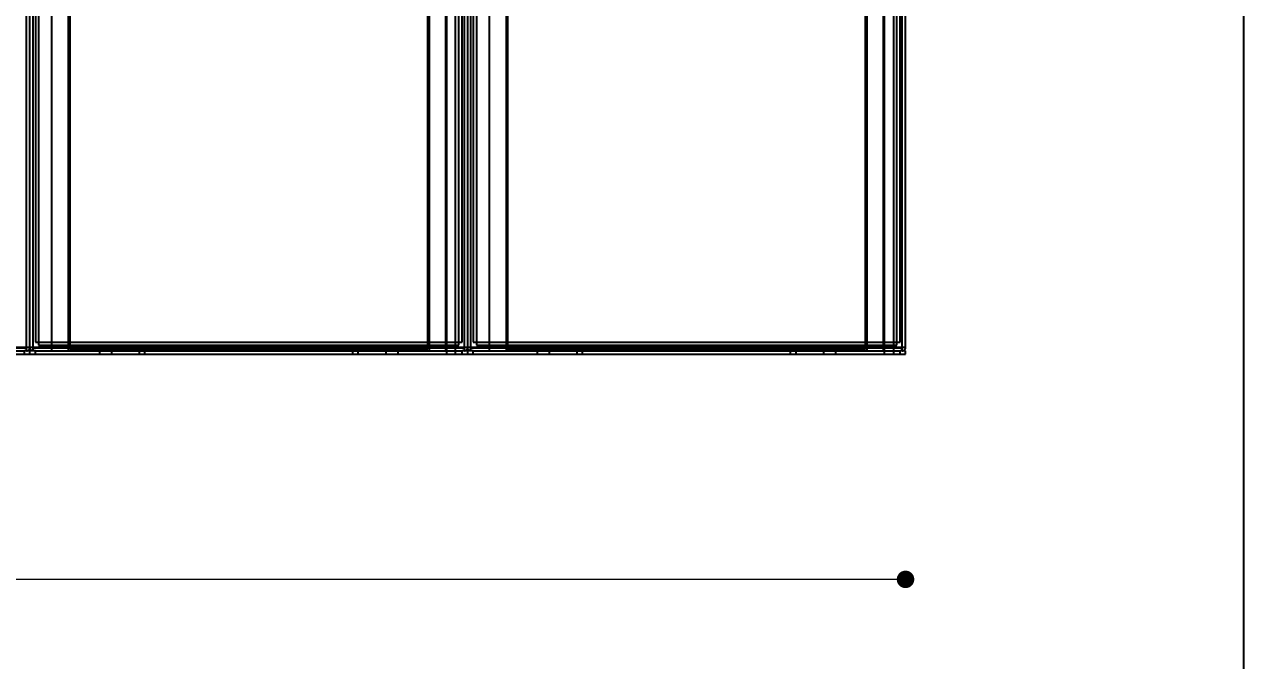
# Model space of a CAD drawing. Header units: millimetres. Extents: x 10366 to 13995, y 24552 to 29685.
# Drawn here: x 12881 to 13995, y 26949 to 27531 of the extents above; entities that cross this region are included whole.
import ezdxf

# ---------------------------------------------------------------- set-up
doc = ezdxf.new("R2010")
doc.units = ezdxf.units.MM
doc.header["$LTSCALE"] = 3
doc.layers.add('DomyÅ›lny', color=7, linetype='Continuous')
doc.styles.get("Standard").update_dxf_attribs({"font": 'arial.ttf'})
doc.dimstyles.new('MATEUSZ', dxfattribs={"dimtxt": 35, "dimasz": 16, "dimexe": 0.18, "dimexo": 0.0625, "dimgap": 0.09, "dimtad": 0, "dimdec": 0, "dimdsep": 46, "dimtxsty": 'Standard', "dimblk": 'DOT', "dimcen": 0.09, "dimse1": 1, "dimse2": 1, "dimadec": 0, "dimazin": 0, "dimtfac": 1, "dimtdec": 0, "dimtofl": 0, "dimtmove": 0, "dimatfit": 3, "dimfxl": 1, "dimtolj": 1, "dimtzin": 0, "dimlwd": 9, "dimlwe": 9, "dimarcsym": 0})

# ---------------------------------------------------------------- blocks, each defined once
blk = doc.blocks.new('_Dot')
at = {"color": 0, "linetype": 'ByBlock', "lineweight": -2}
blk.add_line((-0.5, 0), (-1, 0), dxfattribs=at)
at = {"color": 0, "linetype": 'ByBlock', "const_width": 0.5}
blk.add_lwpolyline([(-0.25, 0, 1), (0.25, 0, 1)], format="xyb", close=True, dxfattribs=at)
blk = doc.blocks.new('*D14')
at = {"color": 0, "lineweight": 9, "transparency": 16777216}
for p, q in [((11702.1, 27023.7), (12633.5, 27023.7)), ((13670.1, 27023.7), (12738.6, 27023.7))]:
    blk.add_line(p, q, dxfattribs=at)
at = {"layer": 'Defpoints', "color": 0, "transparency": 16777216}
for p in [(11686.1, 27229.7), (13686.1, 27229.7), (13686.1, 27023.7)]:
    blk.add_point(p, dxfattribs=at)
at = {"color": 0, "lineweight": 9, "transparency": 16777216, "xscale": 16, "yscale": 16, "zscale": 16, "rotation": 180}
blk.add_blockref('_Dot', (11686.1, 27023.7), dxfattribs=at)
at = {"color": 0, "lineweight": 9, "transparency": 16777216, "xscale": 16, "yscale": 16, "zscale": 16}
blk.add_blockref('_Dot', (13686.1, 27023.7), dxfattribs=at)
at = {"color": 0, "transparency": 16777216, "insert": (12686.1, 27023.7), "char_height": 35, "attachment_point": 5}
blk.add_mtext('\\A1;2000', dxfattribs=at)

msp = doc.modelspace()

# ---------------------------------------------------------------- linework, layer by layer
msp.add_lwpolyline([(10366.2, 24552.5), (10366.2, 29684.6), (13995, 29684.6), (13995, 24552.5)], close=True)
at = {"layer": 'DomyÅ›lny'}
for p, q in [((12883.1, 27232.7), (12883.1, 28022.7)), ((12886.1, 27235.7), (12886.1, 28019.7)), ((12886.1, 27235.7), (12886.1, 28019.7)), ((12889.1, 27232.7), (12889.1, 28022.7)), ((12906.1, 27237.7), (12906.1, 28017.7)), ((13266.1, 27237.7), (13266.1, 28017.7)), ((13267, 27237.7), (13267, 28017.7)), ((13275, 27237.7), (13275, 28017.7)), ((13283.1, 27232.7), (13283.1, 28022.7)), ((13286.1, 27235.7), (13286.1, 28019.7)), ((13286.1, 27235.7), (13286.1, 28019.7)), ((13289.1, 27232.7), (13289.1, 28022.7)), ((13306.1, 27237.7), (13306.1, 28017.7)), ((13666.1, 27237.7), (13666.1, 28017.7)), ((13667, 27237.7), (13667, 28017.7)), ((13675, 28017.7), (13675, 27237.7)), ((13683.1, 27232.7), (13683.1, 28022.7)), ((13686.1, 27235.7), (13686.1, 28019.7)), ((12891.1, 28014.7), (12891.1, 27240.7)), ((12894.1, 28014.7), (12894.1, 27240.7)), ((13278.1, 27240.7), (13278.1, 28014.7)), ((13281.1, 27240.7), (13281.1, 28014.7)), ((13291.1, 28014.7), (13291.1, 27240.7)), ((13294.1, 28014.7), (13294.1, 27240.7)), ((13678.1, 27240.7), (13678.1, 28014.7)), ((13681.1, 27240.7), (13681.1, 28014.7)), ((12921.1, 27982.7), (12921.1, 27237.7)), ((12922.6, 27982.7), (12922.6, 27234.2)), ((13249.6, 27234.2), (13249.6, 27982.7)), ((13251.1, 27237.7), (13251.1, 27982.7)), ((13321.1, 27982.7), (13321.1, 27237.7)), ((13322.6, 27982.7), (13322.6, 27234.2)), ((13649.6, 27234.2), (13649.6, 27982.7)), ((13651.1, 27237.7), (13651.1, 27982.7)), ((12894.1, 27240.7), (13278.1, 27240.7)), ((12894.1, 27237.7), (13278.1, 27237.7)), ((12906.1, 27232.7), (12906.1, 27237.7)), ((12921.1, 27237.7), (12921.1, 27232.7)), ((13251.1, 27232.7), (13251.1, 27237.7)), ((13266.1, 27232.7), (13266.1, 27237.7)), ((13267, 27232.7), (13267, 27237.7)), ((13275, 27232.7), (13275, 27237.7)), ((13294.1, 27240.7), (13678.1, 27240.7)), ((13294.1, 27237.7), (13678.1, 27237.7)), ((13306.1, 27232.7), (13306.1, 27237.7)), ((13321.1, 27237.7), (13321.1, 27232.7)), ((13651.1, 27232.7), (13651.1, 27237.7)), ((13666.1, 27232.7), (13666.1, 27237.7)), ((13667, 27232.7), (13667, 27237.7)), ((13675, 27237.7), (13675, 27232.7)), ((12883.1, 27235.7), (12489.1, 27235.7)), ((12491.1, 27232.7), (12881.1, 27232.7)), ((12491.1, 27229.7), (12881.1, 27229.7)), ((12866.1, 27235.4), (12883.1, 27235.4)), ((12881.1, 27229.7), (12881.1, 27232.7)), ((12886.1, 27229.7), (12886.1, 27232.7)), ((12886.1, 27229.7), (12886.1, 27232.7)), ((13283.1, 27235.7), (12889.1, 27235.7)), ((12889.1, 27235.4), (12906.1, 27235.4)), ((12891.1, 27229.7), (12891.1, 27232.7)), ((12891.1, 27232.7), (13281.1, 27232.7)), ((12891.1, 27229.7), (13281.1, 27229.7)), ((12906.1, 27235.4), (12921.1, 27235.4)), ((12921.1, 27235.4), (13251.1, 27235.4)), ((12922.6, 27234.2), (13249.6, 27234.2)), ((12949.6, 27232.7), (12949.6, 27229.7)), ((12960.6, 27232.7), (12960.6, 27229.7)), ((12986.1, 27229.7), (12986.1, 27232.7)), ((12991.1, 27229.7), (12991.1, 27232.7)), ((13181.1, 27229.7), (13181.1, 27232.7)), ((13186.1, 27229.7), (13186.1, 27232.7)), ((13211.5, 27229.7), (13211.5, 27232.7)), ((13222.5, 27229.7), (13222.5, 27232.7)), ((13251.1, 27235.4), (13266.1, 27235.4)), ((13266.1, 27235.4), (13283.1, 27235.4)), ((13267, 27229.7), (13267, 27232.7)), ((13275, 27229.7), (13275, 27232.7)), ((13281.1, 27229.7), (13281.1, 27232.7)), ((13286.1, 27229.7), (13286.1, 27232.7)), ((13286.1, 27229.7), (13286.1, 27232.7)), ((13683.1, 27235.7), (13289.1, 27235.7)), ((13289.1, 27235.4), (13306.1, 27235.4)), ((13291.1, 27232.7), (13681.1, 27232.7)), ((13291.1, 27229.7), (13291.1, 27232.7)), ((13291.1, 27229.7), (13681.1, 27229.7)), ((13306.1, 27235.4), (13321.1, 27235.4)), ((13321.1, 27235.4), (13651.1, 27235.4)), ((13322.6, 27234.2), (13649.6, 27234.2)), ((13349.6, 27232.7), (13349.6, 27229.7)), ((13360.6, 27232.7), (13360.6, 27229.7)), ((13386.1, 27229.7), (13386.1, 27232.7)), ((13391.1, 27229.7), (13391.1, 27232.7)), ((13581.1, 27229.7), (13581.1, 27232.7)), ((13586.1, 27229.7), (13586.1, 27232.7)), ((13611.5, 27229.7), (13611.5, 27232.7)), ((13622.5, 27229.7), (13622.5, 27232.7)), ((13651.1, 27235.4), (13666.1, 27235.4)), ((13666.1, 27235.4), (13683.1, 27235.4)), ((13667, 27229.7), (13667, 27232.7)), ((13675, 27232.7), (13675, 27229.7)), ((13681.1, 27229.7), (13681.1, 27232.7)), ((13686.1, 27229.7), (13686.1, 27232.7))]:
    msp.add_line(p, q, dxfattribs=at)
for points in [[(12891.1, 27240.7, 0), (12891.1, 27240.7, 0), (12891.1, 27240.7, 0), (12891.1, 27240.7, 0), (12891.1, 27240.7, 0), (12891.1, 27240.7, 0), (12891.1, 27240.7, 0), (12891.1, 27240.7, 0), (12891.1, 27240.7, 0), (12891.1, 27240.7, 0), (12891.1, 27240.7, 0), (12891.1, 27240.7, 0), (12891.1, 27240.7, 0), (12891.1, 27240.7, 0), (12891.1, 27240.7, 0), (12891.4, 27240.7, 0), (12894.1, 27240.7, 0)], [(12894.1, 27240.7, 0), (12894.1, 27237.7, 0)], [(13278.1, 27237.7, 0), (13278.1, 27237.7, 0), (13278.1, 27237.7, 0), (13278.1, 27237.7, 0), (13278.1, 27237.7, 0), (13278.1, 27237.7, 0), (13278.1, 27237.7, 0), (13278.1, 27237.7, 0), (13278.1, 27237.7, 0), (13278.1, 27237.7, 0), (13278.1, 27237.7, 0), (13278.1, 27237.7, 0), (13278.1, 27237.7, 0), (13278.1, 27237.7, 0), (13278.1, 27237.7, 0), (13278.1, 27237.8, 0), (13278.1, 27238.1, 0), (13278.1, 27240.7, 0)], [(13278.1, 27240.7, 0), (13281.1, 27240.7, 0)], [(13291.1, 27240.7, 0), (13291.1, 27240.7, 0), (13291.1, 27240.7, 0), (13291.1, 27240.7, 0), (13291.1, 27240.7, 0), (13291.1, 27240.7, 0), (13291.1, 27240.7, 0), (13291.1, 27240.7, 0), (13291.1, 27240.7, 0), (13291.1, 27240.7, 0), (13291.1, 27240.7, 0), (13291.1, 27240.7, 0), (13291.1, 27240.7, 0), (13291.1, 27240.7, 0), (13291.1, 27240.7, 0), (13291.4, 27240.7, 0), (13294.1, 27240.7, 0)], [(13294.1, 27240.7, 0), (13294.1, 27237.7, 0)], [(13678.1, 27240.7, 0), (13681.1, 27240.7, 0)], [(13678.1, 27237.7, 0), (13678.1, 27237.7, 0), (13678.1, 27237.7, 0), (13678.1, 27237.7, 0), (13678.1, 27237.7, 0), (13678.1, 27237.7, 0), (13678.1, 27237.7, 0), (13678.1, 27237.7, 0), (13678.1, 27237.7, 0), (13678.1, 27237.7, 0), (13678.1, 27237.7, 0), (13678.1, 27237.7, 0), (13678.1, 27237.7, 0), (13678.1, 27237.7, 0), (13678.1, 27237.7, 0), (13678.1, 27237.8, 0), (13678.1, 27238.1, 0), (13678.1, 27240.7, 0)], [(12886.1, 27232.7, 0), (12886.1, 27232.7, 0), (12886.1, 27232.7, 0), (12886.1, 27232.7, 0), (12886.1, 27232.7, 0), (12886.1, 27232.7, 0), (12886.1, 27232.7, 0), (12886.1, 27232.7, 0), (12886.1, 27232.7, 0), (12886.1, 27232.7, 0), (12886.1, 27232.7, 0), (12886.1, 27232.7, 0), (12886.1, 27232.7, 0), (12886, 27232.7, 0), (12886, 27232.7, 0), (12885.9, 27232.7, 0), (12885.4, 27232.7, 0), (12881.1, 27232.7, 0)], [(12881.1, 27229.7, 0), (12886.1, 27229.7, 0)], [(12883.1, 27232.7, 0), (12883.4, 27232.7, 0), (12883.8, 27232.8, 0), (12884.1, 27232.9, 0), (12884.4, 27233, 0), (12884.7, 27233.2, 0), (12885, 27233.4, 0), (12885.2, 27233.6, 0), (12885.4, 27233.8, 0), (12885.5, 27234, 0), (12885.7, 27234.2, 0), (12885.8, 27234.5, 0), (12886, 27234.9, 0), (12886, 27235.3, 0), (12886.1, 27235.7, 0)], [(12886.1, 27235.7, 0), (12886.1, 27235.7, 0), (12886.1, 27235.7, 0), (12886.1, 27235.7, 0), (12886.1, 27235.7, 0), (12886.1, 27235.7, 0), (12886.1, 27235.7, 0), (12886.1, 27235.7, 0), (12886.1, 27235.7, 0), (12886.1, 27235.7, 0), (12886.1, 27235.7, 0), (12886.1, 27235.7, 0), (12886.1, 27235.7, 0), (12886, 27235.7, 0), (12886, 27235.7, 0), (12886, 27235.7, 0), (12885.7, 27235.7, 0), (12883.1, 27235.7, 0)], [(12889.1, 27232.7, 0), (12888.7, 27232.7, 0), (12888.3, 27232.8, 0), (12888, 27232.9, 0), (12887.7, 27233, 0), (12887.4, 27233.2, 0), (12887.1, 27233.4, 0), (12886.9, 27233.6, 0), (12886.7, 27233.8, 0), (12886.6, 27234, 0), (12886.4, 27234.2, 0), (12886.3, 27234.5, 0), (12886.1, 27234.9, 0), (12886.1, 27235.3, 0), (12886.1, 27235.7, 0)], [(12889.1, 27235.7, 0), (12886.1, 27235.7, 0)], [(12891.1, 27232.7, 0), (12886.1, 27232.7, 0)], [(12886.1, 27229.7, 0), (12886.1, 27229.7, 0), (12886.1, 27229.7, 0), (12886.1, 27229.7, 0), (12886.1, 27229.7, 0), (12886.1, 27229.7, 0), (12886.1, 27229.7, 0), (12886.1, 27229.7, 0), (12886.1, 27229.7, 0), (12886.1, 27229.7, 0), (12886.1, 27229.7, 0), (12886.1, 27229.7, 0), (12886.1, 27229.7, 0), (12886.1, 27229.7, 0), (12886.2, 27229.7, 0), (12886.7, 27229.7, 0), (12891.1, 27229.7, 0)], [(13286.1, 27232.7, 0), (13286.1, 27232.7, 0), (13286.1, 27232.7, 0), (13286.1, 27232.7, 0), (13286.1, 27232.7, 0), (13286.1, 27232.7, 0), (13286.1, 27232.7, 0), (13286.1, 27232.7, 0), (13286.1, 27232.7, 0), (13286.1, 27232.7, 0), (13286.1, 27232.7, 0), (13286.1, 27232.7, 0), (13286.1, 27232.7, 0), (13286, 27232.7, 0), (13286, 27232.7, 0), (13285.9, 27232.7, 0), (13285.4, 27232.7, 0), (13281.1, 27232.7, 0)], [(13281.1, 27229.7, 0), (13286.1, 27229.7, 0)], [(13283.1, 27232.7, 0), (13283.4, 27232.7, 0), (13283.8, 27232.8, 0), (13284.1, 27232.9, 0), (13284.4, 27233, 0), (13284.7, 27233.2, 0), (13285, 27233.4, 0), (13285.2, 27233.6, 0), (13285.4, 27233.8, 0), (13285.5, 27234, 0), (13285.7, 27234.2, 0), (13285.8, 27234.5, 0), (13286, 27234.9, 0), (13286, 27235.3, 0), (13286.1, 27235.7, 0)], [(13286.1, 27235.7, 0), (13286.1, 27235.7, 0), (13286.1, 27235.7, 0), (13286.1, 27235.7, 0), (13286.1, 27235.7, 0), (13286.1, 27235.7, 0), (13286.1, 27235.7, 0), (13286.1, 27235.7, 0), (13286.1, 27235.7, 0), (13286.1, 27235.7, 0), (13286.1, 27235.7, 0), (13286.1, 27235.7, 0), (13286.1, 27235.7, 0), (13286, 27235.7, 0), (13286, 27235.7, 0), (13286, 27235.7, 0), (13285.7, 27235.7, 0), (13283.1, 27235.7, 0)], [(13289.1, 27232.7, 0), (13288.7, 27232.7, 0), (13288.3, 27232.8, 0), (13288, 27232.9, 0), (13287.7, 27233, 0), (13287.4, 27233.2, 0), (13287.1, 27233.4, 0), (13286.9, 27233.6, 0), (13286.7, 27233.8, 0), (13286.6, 27234, 0), (13286.4, 27234.2, 0), (13286.3, 27234.5, 0), (13286.1, 27234.9, 0), (13286.1, 27235.3, 0), (13286.1, 27235.7, 0)], [(13289.1, 27235.7, 0), (13286.1, 27235.7, 0)], [(13291.1, 27232.7, 0), (13286.1, 27232.7, 0)], [(13286.1, 27229.7, 0), (13286.1, 27229.7, 0), (13286.1, 27229.7, 0), (13286.1, 27229.7, 0), (13286.1, 27229.7, 0), (13286.1, 27229.7, 0), (13286.1, 27229.7, 0), (13286.1, 27229.7, 0), (13286.1, 27229.7, 0), (13286.1, 27229.7, 0), (13286.1, 27229.7, 0), (13286.1, 27229.7, 0), (13286.1, 27229.7, 0), (13286.1, 27229.7, 0), (13286.2, 27229.7, 0), (13286.7, 27229.7, 0), (13291.1, 27229.7, 0)], [(13686.1, 27232.7, 0), (13686.1, 27232.7, 0), (13686.1, 27232.7, 0), (13686.1, 27232.7, 0), (13686.1, 27232.7, 0), (13686.1, 27232.7, 0), (13686.1, 27232.7, 0), (13686.1, 27232.7, 0), (13686.1, 27232.7, 0), (13686.1, 27232.7, 0), (13686.1, 27232.7, 0), (13686.1, 27232.7, 0), (13686.1, 27232.7, 0), (13686, 27232.7, 0), (13686, 27232.7, 0), (13685.9, 27232.7, 0), (13685.4, 27232.7, 0), (13681.1, 27232.7, 0)], [(13681.1, 27229.7, 0), (13686.1, 27229.7, 0)], [(13683.1, 27232.7, 0), (13683.4, 27232.7, 0), (13683.8, 27232.8, 0), (13684.1, 27232.9, 0), (13684.4, 27233, 0), (13684.7, 27233.2, 0), (13685, 27233.4, 0), (13685.2, 27233.6, 0), (13685.4, 27233.8, 0), (13685.5, 27234, 0), (13685.7, 27234.2, 0), (13685.8, 27234.5, 0), (13686, 27234.9, 0), (13686, 27235.3, 0), (13686.1, 27235.7, 0)], [(13686.1, 27235.7, 0), (13686.1, 27235.7, 0), (13686.1, 27235.7, 0), (13686.1, 27235.7, 0), (13686.1, 27235.7, 0), (13686.1, 27235.7, 0), (13686.1, 27235.7, 0), (13686.1, 27235.7, 0), (13686.1, 27235.7, 0), (13686.1, 27235.7, 0), (13686.1, 27235.7, 0), (13686.1, 27235.7, 0), (13686.1, 27235.7, 0), (13686, 27235.7, 0), (13686, 27235.7, 0), (13686, 27235.7, 0), (13685.7, 27235.7, 0), (13683.1, 27235.7, 0)]]:
    msp.add_polyline3d(points, dxfattribs=at)

# ---------------------------------------------------------------- dimensions: what is measured, and where the dimension line sits
dim = msp.add_linear_dim(base=(13686.1, 27023.7), p1=(11686.1, 27229.7), p2=(13686.1, 27229.7), dimstyle='MATEUSZ')
dim.commit()
dim.dimension.update_dxf_attribs({"geometry": '*D14', "text_midpoint": (12686.1, 27023.7)})

doc.saveas('drawing.dxf')
